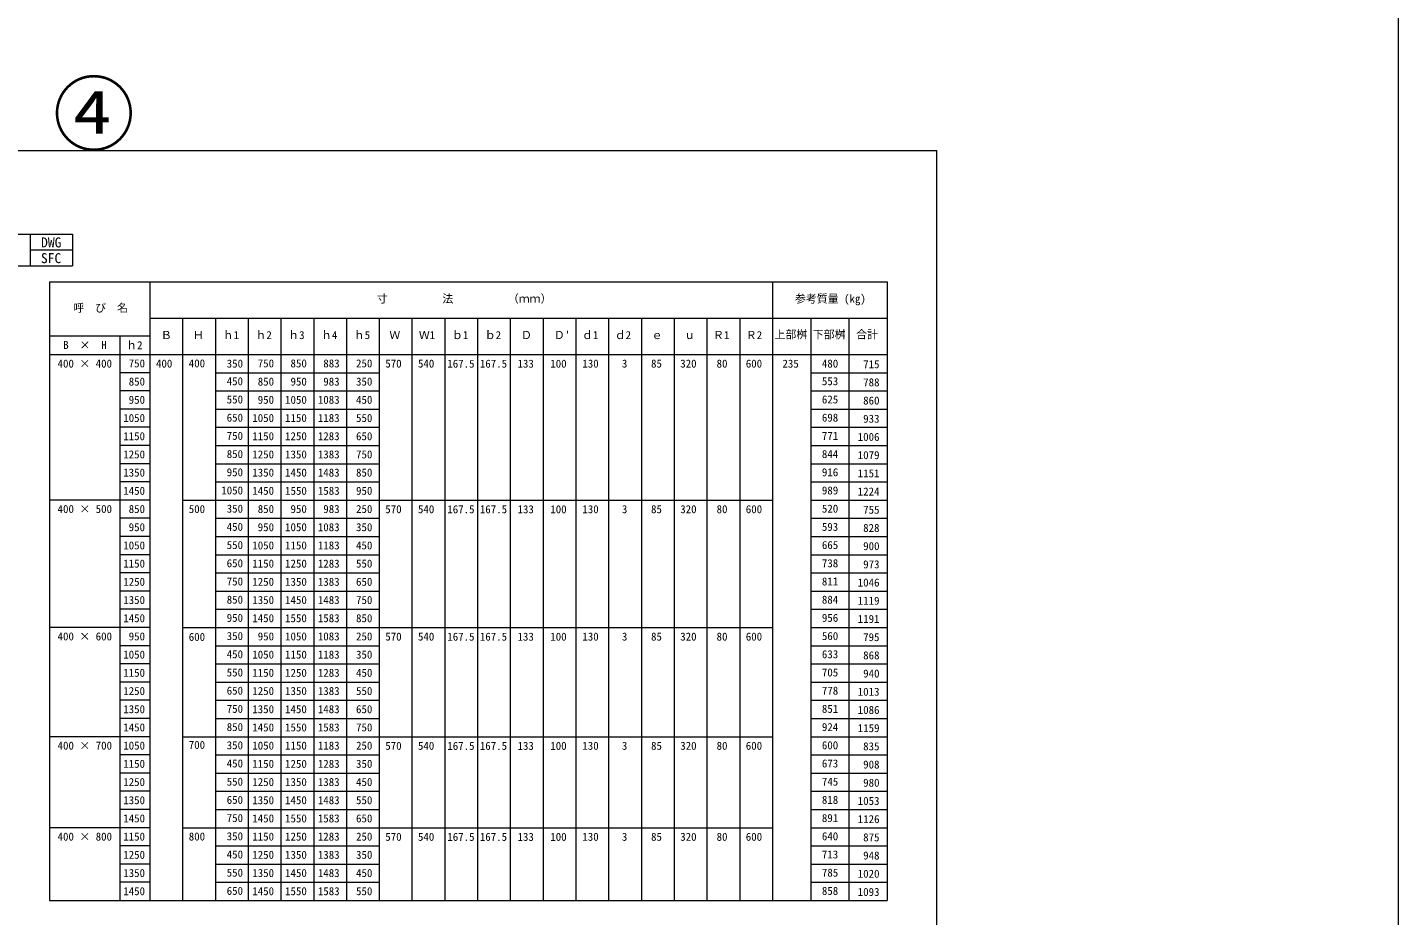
# Model space of a CAD drawing. Units: millimetres at full size; details may follow other scales. Extents: x 50430 to 101606, y 69050 to 91573.
# Drawn here: x 68689 to 75195, y 79159 to 83376 of the extents above; entities that cross this region are included whole.
import ezdxf
from ezdxf.enums import TextEntityAlignment as Align

# ---------------------------------------------------------------- set-up
doc = ezdxf.new("R2010")
doc.units = ezdxf.units.MM
doc.header["$LTSCALE"] = 50
for name, color, linetype, lineweight in [('寸法表', 7, 'Continuous', 13), ('枠', 7, 'Continuous', 5), ('補助線', 8, 'Continuous', 9)]:
    doc.layers.add(name, color=color, linetype=linetype, lineweight=lineweight)
doc.styles.add('ＭＳ ゴシック', font='')
doc.styles.get('ＭＳ ゴシック').set_extended_font_data('MS Gothic')

msp = doc.modelspace()

# ---------------------------------------------------------------- linework, layer by layer
at = {"layer": '寸法表'}
for p, q in [((68793.6, 82168.7), (72768.16, 82168.71)), ((68793.6, 82168.7), (68793.6, 79231.11)), ((69269.6, 82168.71), (69269.6, 79231.11)), ((72223.84, 82168.71), (72223.84, 79231.11)), ((72768.16, 82168.71), (72768.16, 79231.11)), ((69269.6, 81995.91), (72768.16, 81995.91)), ((69425.12, 81995.91), (69425.12, 79231.11)), ((69580.64, 81995.91), (69580.64, 79231.11)), ((69736.16, 81995.91), (69736.16, 79231.11)), ((69891.68, 81995.91), (69891.68, 79231.11)), ((70047.19, 81995.91), (70047.19, 79231.11)), ((70202.66, 81995.91), (70202.66, 79231.11)), ((70358.13, 81995.91), (70358.13, 79231.11)), ((70512.66, 81995.91), (70512.66, 79231.11)), ((70668.7, 81995.91), (70668.7, 79231.11)), ((70824.22, 81995.91), (70824.22, 79231.11)), ((70979.74, 81995.91), (70979.74, 79231.11)), ((71135.26, 81995.91), (71135.26, 79231.11)), ((71290.77, 81995.91), (71290.77, 79231.11)), ((71446.29, 81995.91), (71446.29, 79231.11)), ((71601.76, 81995.91), (71601.76, 79231.11)), ((71757.28, 81995.91), (71757.28, 79231.11)), ((71912.8, 81995.91), (71912.8, 79231.11)), ((72068.32, 81995.91), (72068.32, 79231.11)), ((72405.28, 81995.91), (72405.28, 79231.11)), ((72586.72, 81995.91), (72586.72, 79231.11)), ((69269.6, 81909.51), (68793.6, 81909.51)), ((69127.09, 81909.51), (69127.09, 79231.11)), ((68793.6, 81823.11), (72768.16, 81823.11)), ((69269.6, 81736.71), (69127.09, 81736.71)), ((69580.64, 81736.71), (70358.13, 81736.71)), ((72405.28, 81736.71), (72768.16, 81736.71)), ((69269.6, 81650.31), (69127.09, 81650.31)), ((69580.64, 81650.31), (70358.13, 81650.31)), ((72405.28, 81650.31), (72768.16, 81650.31)), ((69269.6, 81563.91), (69127.09, 81563.91)), ((69580.64, 81563.91), (70358.13, 81563.91)), ((72405.28, 81563.91), (72768.16, 81563.91)), ((69269.6, 81477.51), (69127.09, 81477.51)), ((69580.64, 81477.51), (70358.13, 81477.51)), ((72405.28, 81477.51), (72768.16, 81477.51)), ((69269.6, 81391.11), (69127.09, 81391.11)), ((69580.64, 81391.11), (70358.13, 81391.11)), ((72405.28, 81391.11), (72768.16, 81391.11)), ((69269.6, 81304.71), (69127.09, 81304.71)), ((69580.64, 81304.71), (70358.13, 81304.71)), ((72405.28, 81304.71), (72768.16, 81304.71)), ((69269.6, 81218.31), (69127.09, 81218.31)), ((69580.64, 81218.31), (70358.13, 81218.31)), ((72405.28, 81218.31), (72768.16, 81218.31)), ((69269.6, 81131.91), (68793.6, 81131.91)), ((69425.12, 81131.91), (72223.84, 81131.91)), ((72405.28, 81131.91), (72768.16, 81131.91)), ((69269.6, 81045.51), (69127.09, 81045.51)), ((69580.64, 81045.51), (70358.13, 81045.51)), ((72405.28, 81045.51), (72768.16, 81045.51)), ((69269.6, 80959.11), (69127.09, 80959.11)), ((69580.64, 80959.11), (70358.13, 80959.11)), ((72405.28, 80959.11), (72768.16, 80959.11)), ((69269.6, 80872.71), (69127.09, 80872.71)), ((69580.64, 80872.71), (70358.13, 80872.71)), ((72405.28, 80872.71), (72768.16, 80872.71)), ((69269.6, 80786.31), (69127.09, 80786.31)), ((69580.64, 80786.31), (70358.13, 80786.31)), ((72405.28, 80786.31), (72768.16, 80786.31)), ((69269.6, 80699.91), (69127.09, 80699.91)), ((69580.64, 80699.91), (70358.13, 80699.91)), ((72405.28, 80699.91), (72768.16, 80699.91)), ((69269.6, 80613.51), (69127.09, 80613.51)), ((69580.64, 80613.51), (70358.13, 80613.51)), ((72405.28, 80613.51), (72768.16, 80613.51)), ((69269.6, 80527.11), (68793.6, 80527.11)), ((69425.12, 80527.11), (72223.84, 80527.11)), ((72405.28, 80527.11), (72768.16, 80527.11)), ((69269.6, 80440.71), (69127.09, 80440.71)), ((69580.64, 80440.71), (70358.13, 80440.71)), ((72405.28, 80440.71), (72768.16, 80440.71)), ((69269.6, 80354.31), (69127.09, 80354.31)), ((69580.64, 80354.31), (70358.13, 80354.31)), ((72405.28, 80354.31), (72768.16, 80354.31)), ((69269.6, 80267.91), (69127.09, 80267.91)), ((69580.64, 80267.91), (70358.13, 80267.91)), ((72405.28, 80267.91), (72768.16, 80267.91)), ((69269.6, 80181.51), (69127.09, 80181.51)), ((69580.64, 80181.51), (70358.13, 80181.51)), ((72405.28, 80181.51), (72768.16, 80181.51)), ((69269.6, 80095.11), (69127.09, 80095.11)), ((69580.64, 80095.11), (70358.13, 80095.11)), ((72405.28, 80095.11), (72768.16, 80095.11)), ((69269.6, 80008.71), (68793.6, 80008.71)), ((69425.12, 80008.71), (72223.84, 80008.71)), ((72405.28, 80008.71), (72768.16, 80008.71)), ((69269.6, 79922.31), (69127.09, 79922.31)), ((69580.64, 79922.31), (70358.13, 79922.31)), ((72405.28, 79922.31), (72768.16, 79922.31)), ((69269.6, 79835.91), (69127.09, 79835.91)), ((69580.64, 79835.91), (70358.13, 79835.91)), ((72405.28, 79835.91), (72768.16, 79835.91)), ((69269.6, 79749.51), (69127.09, 79749.51)), ((69580.64, 79749.51), (70358.13, 79749.51)), ((72405.28, 79749.51), (72768.16, 79749.51)), ((69269.6, 79663.11), (69127.09, 79663.11)), ((69580.64, 79663.11), (70358.13, 79663.11)), ((72405.28, 79663.11), (72768.16, 79663.11)), ((69269.6, 79576.71), (68793.6, 79576.71)), ((69425.12, 79576.71), (72223.84, 79576.71)), ((72405.28, 79576.71), (72768.16, 79576.71)), ((69269.6, 79490.31), (69127.09, 79490.31)), ((69580.64, 79490.31), (70358.13, 79490.31)), ((72405.28, 79490.31), (72768.16, 79490.31)), ((69269.6, 79403.91), (69127.09, 79403.91)), ((69580.64, 79403.91), (70358.13, 79403.91)), ((72405.28, 79403.91), (72768.16, 79403.91)), ((69269.6, 79317.51), (69127.09, 79317.51)), ((69580.64, 79317.51), (70358.13, 79317.51)), ((72405.28, 79317.51), (72768.16, 79317.51)), ((68793.6, 79231.11), (72768.16, 79231.11))]:
    msp.add_line(p, q, dxfattribs=at)
at = {"layer": '枠', "color": 5, "lineweight": 20}
msp.add_line((75194.99, 69049.66), (75194.99, 91572.96), dxfattribs=at)
at = {"layer": '枠', "color": 5, "lineweight": 13}
for p in [(65003.72, 82791.08), (73003.72, 77276.8)]:
    msp.add_line(p, (73003.72, 82791.08), dxfattribs=at)
at = {"layer": '枠', "lineweight": 20}
for p, q in [((68551.96, 82394.28), (68901.96, 82394.28)), ((68701.96, 82394.28), (68701.96, 82244.28)), ((68901.96, 82394.28), (68901.96, 82244.28)), ((68701.96, 82319.28), (68901.96, 82319.28)), ((68551.96, 82244.28), (68901.96, 82244.28))]:
    msp.add_line(p, q, dxfattribs=at)

# ---------------------------------------------------------------- texts
at = {"layer": '寸法表', "style": 'ＭＳ ゴシック'}
for s, p in [('寸\u3000\u3000\u3000\u3000\u3000法\u3000\u3000\u3000\u3000\u3000（ｍｍ）', (70346.46, 82057.65)), ('参考質量 (kg)', (72330.55, 82057.65)), ('呼\u3000び\u3000名', (68906.6, 82013.85)), ('Ｂ', (69321.83, 81884.85)), ('Ｈ', (69473.5, 81884.85)), ('ｈ1', (69615.06, 81884.85)), ('ｈ2', (69770.58, 81884.85)), ('ｈ3', (69926.1, 81884.85)), ('ｈ4', (70081.62, 81884.85)), ('ｈ5', (70237.09, 81884.85)), ('Ｗ', (70406.05, 81884.85)), ('Ｗ1', (70545.95, 81884.85)), ('ｂ1', (70703.13, 81884.85)), ('ｂ2', (70858.65, 81884.85)), ('Ｄ', (71030.84, 81884.85)), ("Ｄ'", (71186.52, 81884.85)), ('ｄ1', (71319.79, 81884.85)), ('ｄ2', (71475.31, 81884.85)), ('ｅ', (71650.15, 81884.85)), ('ｕ', (71805.67, 81884.85)), ('Ｒ1', (71941.82, 81884.85)), ('Ｒ2', (72097.34, 81884.85)), ('上部桝', (72233.78, 81887.85)), ('下部桝', (72415.22, 81887.85)), ('合計', (72620.77, 81887.85)), ('ｈ2', (69157.14, 81836.87)), ('400 × 400', (68831.6, 81749.53)), (' 750', (69143.28, 81750.47)), ('400', (69298.62, 81749.53)), ('400', (69454.14, 81750.59)), (' 750', (69755.58, 81750.47)), (' 850', (69911.1, 81750.47)), (' 883', (70066.62, 81750.47)), (' 250', (70222.09, 81750.47)), ('570', (70386.68, 81749.53)), ('540', (70541.68, 81749.53)), ('167.5', (70681.04, 81749.2)), ('167.5', (70835.33, 81749.2)), ('133', (71014.17, 81749.2)), ('100', (71169.69, 81749.2)), ('130', (71321.82, 81749.53)), ('3', (71509.36, 81749.53)), ('85', (71647.81, 81749.53)), ('320', (71786.3, 81749.53)), ('80', (71958.85, 81749.53)), ('600', (72097.34, 81749.53)), ('235', (72271.22, 81749.2)), ('480', (72458.49, 81749.53)), (' 850', (69143.28, 81664.07)), (' 850', (69755.58, 81664.07)), (' 950', (69911.1, 81664.07)), (' 983', (70066.62, 81664.07)), (' 350', (70222.09, 81664.07)), ('553', (72458.49, 81665.74)), (' 950', (69143.28, 81577.66)), (' 950', (69755.58, 81577.66)), ('1050', (69911.1, 81577.66)), ('1083', (70066.62, 81577.66)), (' 450', (70222.09, 81577.66)), ('625', (72458.49, 81579.34)), ('1050', (69143.28, 81491.26)), (' 650', (69608.37, 81492.93)), ('1050', (69755.58, 81491.26)), ('1150', (69911.1, 81491.26)), ('1183', (70066.62, 81491.26)), (' 550', (70222.09, 81491.26)), ('698', (72458.49, 81492.94)), ('1150', (69143.28, 81404.86)), (' 750', (69608.37, 81406.53)), ('1150', (69755.58, 81404.86)), ('1250', (69911.1, 81404.86)), ('1283', (70066.62, 81404.86)), (' 650', (70222.09, 81404.86)), ('771', (72458.49, 81406.54)), ('1250', (69143.28, 81318.46)), (' 850', (69608.37, 81320.13)), ('1250', (69755.58, 81318.46)), ('1350', (69911.1, 81318.46)), ('1383', (70066.62, 81318.46)), (' 750', (70222.09, 81318.46)), ('844', (72458.49, 81320.14)), ('1350', (69143.28, 81232.06)), (' 950', (69608.37, 81233.73)), ('1350', (69755.58, 81232.06)), ('1450', (69911.1, 81232.06)), ('1483', (70066.62, 81232.06)), (' 850', (70222.09, 81232.06)), ('916', (72458.49, 81233.74)), ('1450', (69143.28, 81145.65)), ('1050', (69608.37, 81147.33)), ('1450', (69755.58, 81145.65)), ('1550', (69911.1, 81145.65)), ('1583', (70066.62, 81145.65)), (' 950', (70222.09, 81145.65)), ('989', (72458.49, 81147.34)), ('400 × 500', (68831.6, 81059.27)), (' 850', (69143.28, 81059.27)), ('500', (69454.14, 81059.01)), (' 350', (69608.37, 81060.94)), (' 850', (69755.58, 81059.27)), (' 950', (69911.1, 81059.27)), (' 983', (70066.62, 81059.27)), (' 250', (70222.09, 81059.27)), ('570', (70386.68, 81058.33)), ('540', (70541.68, 81058.33)), ('167.5', (70681.04, 81058)), ('167.5', (70835.33, 81058)), ('133', (71014.17, 81058)), ('100', (71169.69, 81058)), ('130', (71321.82, 81058.33)), ('3', (71509.36, 81058.33)), ('85', (71647.81, 81058.33)), ('320', (71786.3, 81058.33)), ('80', (71958.85, 81058.33)), ('600', (72097.34, 81058.33)), ('520', (72458.49, 81060.94)), (' 950', (69143.28, 80972.87)), (' 450', (69608.37, 80974.54)), (' 950', (69755.58, 80972.87)), ('1050', (69911.1, 80972.87)), ('1083', (70066.62, 80972.87)), (' 350', (70222.09, 80972.87)), ('593', (72458.49, 80974.54)), ('1050', (69143.28, 80886.46)), (' 550', (69608.37, 80888.14)), ('1050', (69755.58, 80886.46)), ('1150', (69911.1, 80886.46)), ('1183', (70066.62, 80886.46)), (' 450', (70222.09, 80886.46)), ('665', (72458.49, 80888.14)), ('1150', (69143.28, 80800.06)), ('1150', (69755.58, 80800.06)), ('1250', (69911.1, 80800.06)), ('1283', (70066.62, 80800.06)), (' 550', (70222.09, 80800.06)), ('738', (72458.49, 80801.74)), ('1250', (69143.28, 80713.66)), ('1250', (69755.58, 80713.66)), ('1350', (69911.1, 80713.66)), ('1383', (70066.62, 80713.66)), (' 650', (70222.09, 80713.66)), ('811', (72458.49, 80715.34)), ('1350', (69143.28, 80627.26)), ('1350', (69755.58, 80627.26)), ('1450', (69911.1, 80627.26)), ('1483', (70066.62, 80627.26)), (' 750', (70222.09, 80627.26)), ('884', (72458.49, 80628.94)), ('1450', (69143.28, 80540.86)), ('1450', (69755.58, 80540.86)), ('1550', (69911.1, 80540.86)), ('1583', (70066.62, 80540.86)), (' 850', (70222.09, 80540.86)), ('956', (72458.49, 80542.54)), ('400 × 600', (68831.6, 80454.47)), (' 950', (69143.28, 80454.47)), ('600', (69454.14, 80452.15)), (' 350', (69608.37, 80456.14)), (' 950', (69755.58, 80454.47)), ('1050', (69911.1, 80454.47)), ('1083', (70066.62, 80454.47)), (' 250', (70222.09, 80454.47)), ('570', (70386.68, 80453.53)), ('540', (70541.68, 80453.53)), ('167.5', (70681.04, 80453.2)), ('167.5', (70835.33, 80453.2)), ('133', (71014.17, 80453.2)), ('100', (71169.69, 80453.2)), ('130', (71321.82, 80453.53)), ('3', (71509.36, 80453.53)), ('85', (71647.81, 80453.53)), ('320', (71786.3, 80453.53)), ('80', (71958.85, 80453.53)), ('600', (72097.34, 80453.53)), ('560', (72458.49, 80456.14)), ('1050', (69143.28, 80368.06)), (' 450', (69608.37, 80369.74)), ('1050', (69755.58, 80368.06)), ('1150', (69911.1, 80368.06)), ('1183', (70066.62, 80368.06)), (' 350', (70222.09, 80368.07)), ('633', (72458.49, 80369.74)), ('1150', (69143.28, 80281.66)), (' 550', (69608.37, 80283.34)), ('1150', (69755.58, 80281.66)), ('1250', (69911.1, 80281.66)), ('1283', (70066.62, 80281.66)), (' 450', (70222.09, 80281.66)), ('705', (72458.49, 80283.34)), ('1250', (69143.28, 80195.26)), (' 650', (69608.37, 80196.94)), ('1250', (69755.58, 80195.26)), ('1350', (69911.1, 80195.26)), ('1383', (70066.62, 80195.26)), (' 550', (70222.09, 80195.26)), ('778', (72458.49, 80196.94)), (' 750', (69608.37, 80110.54)), ('851', (72458.49, 80110.54)), ('1350', (69143.28, 80108.86)), ('1350', (69755.58, 80108.86)), ('1450', (69911.1, 80108.86)), ('1483', (70066.62, 80108.86)), (' 650', (70222.09, 80108.86)), ('1450', (69143.28, 80022.46)), (' 850', (69608.37, 80024.14)), ('1450', (69755.58, 80022.46)), ('1550', (69911.1, 80022.46)), ('1583', (70066.62, 80022.46)), (' 750', (70222.09, 80022.46)), ('924', (72458.49, 80024.14)), ('400 × 700', (68831.6, 79936.07)), ('1050', (69143.28, 79936.06)), ('700', (69454.14, 79939.36)), (' 350', (69608.37, 79937.74)), ('1050', (69755.58, 79936.06)), ('1150', (69911.1, 79936.06)), ('1183', (70066.62, 79936.06)), (' 250', (70222.09, 79936.07)), ('570', (70386.68, 79935.13)), ('540', (70541.68, 79935.13)), ('167.5', (70681.04, 79934.8)), ('167.5', (70835.33, 79934.8)), ('133', (71014.17, 79934.8)), ('100', (71169.69, 79934.8)), ('130', (71321.82, 79935.13)), ('3', (71509.36, 79935.13)), ('85', (71647.81, 79935.13)), ('320', (71786.3, 79935.13)), ('80', (71958.85, 79935.13)), ('600', (72097.34, 79935.13)), ('600', (72458.49, 79937.74)), (' 450', (69608.37, 79851.34)), ('673', (72458.49, 79851.34)), ('1150', (69143.28, 79849.66)), ('1150', (69755.58, 79849.66)), ('1250', (69911.1, 79849.66)), ('1283', (70066.62, 79849.66)), (' 350', (70222.09, 79849.67)), ('1250', (69143.28, 79763.26)), (' 550', (69608.37, 79764.94)), ('1250', (69755.58, 79763.26)), ('1350', (69911.1, 79763.26)), ('1383', (70066.62, 79763.26)), (' 450', (70222.09, 79763.26)), ('745', (72458.49, 79764.94)), ('1350', (69143.28, 79676.86)), (' 650', (69608.37, 79678.54)), ('1350', (69755.58, 79676.86)), ('1450', (69911.1, 79676.86)), ('1483', (70066.62, 79676.86)), (' 550', (70222.09, 79676.86)), ('818', (72458.49, 79678.54)), ('1450', (69143.28, 79590.46)), (' 750', (69608.37, 79592.14)), ('1450', (69755.58, 79590.46)), ('1550', (69911.1, 79590.46)), ('1583', (70066.62, 79590.46)), (' 650', (70222.09, 79590.46)), ('891', (72458.49, 79592.14)), ('400 × 800', (68831.6, 79504.07)), ('1150', (69143.28, 79504.06)), ('800', (69454.14, 79504.49)), ('1150', (69755.58, 79504.06)), ('1250', (69911.1, 79504.06)), ('1283', (70066.62, 79504.06)), (' 250', (70222.09, 79504.07)), ('570', (70386.68, 79503.13)), ('540', (70541.68, 79503.13)), ('167.5', (70681.04, 79502.8)), ('167.5', (70835.33, 79502.8)), ('133', (71014.17, 79502.8)), ('100', (71169.69, 79502.8)), ('130', (71321.82, 79503.13)), ('3', (71509.36, 79503.13)), ('85', (71647.81, 79503.13)), ('320', (71786.3, 79503.13)), ('80', (71958.85, 79503.13)), ('600', (72097.34, 79503.13)), ('640', (72458.49, 79505.74)), ('1250', (69143.28, 79417.66)), ('1250', (69755.58, 79417.66)), ('1350', (69911.1, 79417.66)), ('1383', (70066.62, 79417.66)), (' 350', (70222.09, 79417.67)), ('713', (72458.49, 79419.34)), ('1350', (69143.28, 79331.26)), (' 550', (69608.37, 79332.94)), ('1350', (69755.58, 79331.26)), ('1450', (69911.1, 79331.26)), ('1483', (70066.62, 79331.26)), (' 450', (70222.09, 79331.26)), ('785', (72458.49, 79332.94)), ('1450', (69143.28, 79244.86)), ('1450', (69755.58, 79244.86)), ('1550', (69911.1, 79244.86)), ('1583', (70066.62, 79244.86)), (' 550', (70222.09, 79244.86)), ('858', (72458.49, 79246.54))]:
    msp.add_text(s, height=37.98, dxfattribs=at).set_placement(p, align=Align.BOTTOM_LEFT)
msp.add_text('B  ×  H', height=37.98, dxfattribs=at).set_placement((68961.7, 81838.03), align=Align.BOTTOM_CENTER)
for s, rotation, p in [(' 350', 359.999, (69608.37, 81749.53)), (' 450', 0.001, (69608.37, 81665.73)), (' 550', 359.999, (69608.37, 81579.34)), (' 650', 0.001, (69608.37, 80801.74)), (' 750', 359.999, (69608.37, 80715.34)), (' 850', 0.001, (69608.37, 80628.94)), (' 950', 359.999, (69608.37, 80542.54)), (' 350', 359.999, (69608.37, 79505.74)), (' 450', 359.999, (69608.37, 79419.34)), (' 650', 0.001, (69608.37, 79246.54))]:
    msp.add_text(s, height=37.98, rotation=rotation, dxfattribs=at).set_placement(p, align=Align.BOTTOM_LEFT)
for s, p in [('715', (72731.94, 81776.81)), ('788', (72731.94, 81691.02)), ('860', (72731.94, 81604.62)), ('933', (72731.94, 81518.22)), ('1006', (72731.94, 81431.82)), ('1079', (72731.94, 81345.42)), ('1151', (72731.94, 81259.02)), ('1224', (72731.94, 81172.62)), ('755', (72731.94, 81086.22)), ('828', (72731.94, 80999.82)), ('900', (72731.94, 80913.42)), ('973', (72731.94, 80827.02)), ('1046', (72731.94, 80740.62)), ('1119', (72731.94, 80654.22)), ('1191', (72731.94, 80567.82)), ('795', (72731.94, 80481.42)), ('868', (72731.94, 80395.02)), ('940', (72731.94, 80308.62)), ('1013', (72731.94, 80222.22)), ('1086', (72731.94, 80135.82)), ('1159', (72731.94, 80049.42)), ('835', (72731.94, 79963.02)), ('908', (72731.94, 79876.62)), ('980', (72731.94, 79790.22)), ('1053', (72731.94, 79703.82)), ('1126', (72731.94, 79617.42)), ('875', (72731.94, 79531.02)), ('948', (72731.94, 79444.62)), ('1020', (72731.94, 79358.22)), ('1093', (72731.94, 79271.82))]:
    msp.add_text(s, height=37.98, dxfattribs=at).set_placement(p, align=Align.MIDDLE_RIGHT)
at = {"layer": '枠', "style": 'ＭＳ ゴシック'}
for s, p in [('DWG', (68753.24, 82317.13)), ('SFC', (68752.37, 82242.43))]:
    msp.add_text(s, height=47.47, dxfattribs=at).set_placement(p, align=Align.BOTTOM_LEFT)
at = {"layer": '補助線', "color": 1, "style": 'ＭＳ ゴシック'}
msp.add_text('④', height=284.8, dxfattribs=at).set_placement((69003.72, 82736.46), align=Align.BOTTOM_CENTER)

doc.saveas('drawing.dxf')
